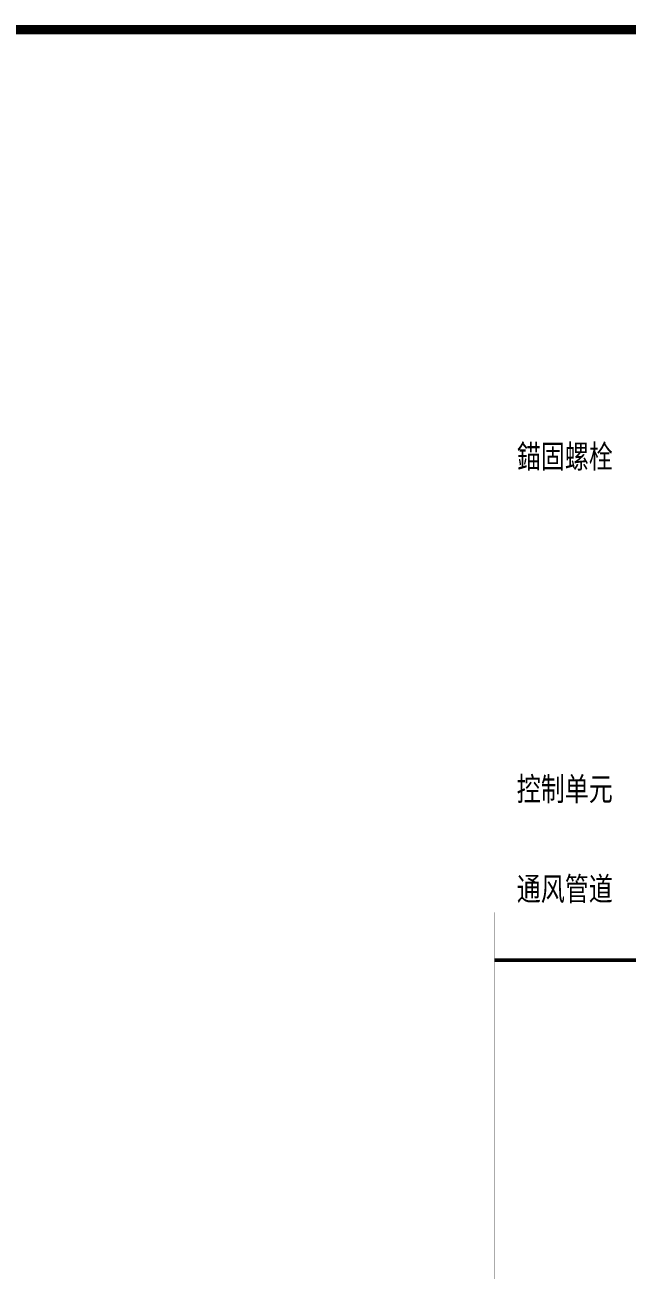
# Model space of a CAD drawing. Extents: x 2246048 to 2442613, y -66234 to 220766.
# Drawn here: x 2411916 to 2418332, y 147148 to 160416 of the extents above; entities that cross this region are included whole.
import ezdxf
from ezdxf.enums import TextEntityAlignment as Align

# ---------------------------------------------------------------- set-up
doc = ezdxf.new("R2010")
doc.units = 0
doc.header["$LTSCALE"] = 1000
doc.header["$MEASUREMENT"] = 0
for name, color, linetype in [('CNTXT', 50, 'Continuous'), ('DUCT', 4, 'Continuous'), ('J-图框线', 4, 'Continuous')]:
    doc.layers.add(name, color=color, linetype=linetype)
doc.styles.add('黑体', font='simhei.ttf')

msp = doc.modelspace()

# ---------------------------------------------------------------- linework, layer by layer
at = {"layer": 'DUCT', "linetype": 'Continuous'}
for p, q in [((2416918.837559748, 150461.9456390998), (2421344.737559747, 150461.9456390998)), ((2416918.837559748, 150441.9456390998), (2421344.737559747, 150441.9456390998))]:
    msp.add_line(p, q, dxfattribs=at)
at = {"layer": 'DUCT', "const_width": 5}
msp.add_lwpolyline([(2416918.837559748, 150961.9456390997), (2416918.837559748, 146824.8456390998)], dxfattribs=at)
at = {"layer": 'J-图框线', "const_width": 100}
msp.add_lwpolyline([(2361012.575995116, 102965.7917031627), (2441612.575995116, 102965.7917031627), (2441612.575995116, 160365.7917031627), (2361012.575995116, 160365.7917031627)], close=True, dxfattribs=at)

# ---------------------------------------------------------------- texts
at = {"layer": 'CNTXT', "linetype": 'Continuous', "style": '黑体', "width": 0.75}
msp.add_text('錨固螺栓', height=250, dxfattribs=at).set_placement((2417156.326837906, 155943.1368073795), align=Align.TOP_LEFT)
for s, p in [('控制单元', (2417156.326837906, 152149.9131373287)), ('通风管道', (2417156.326837906, 151085.1730900044))]:
    msp.add_text(s, height=250, dxfattribs=at).set_placement(p)

doc.saveas('drawing.dxf')
